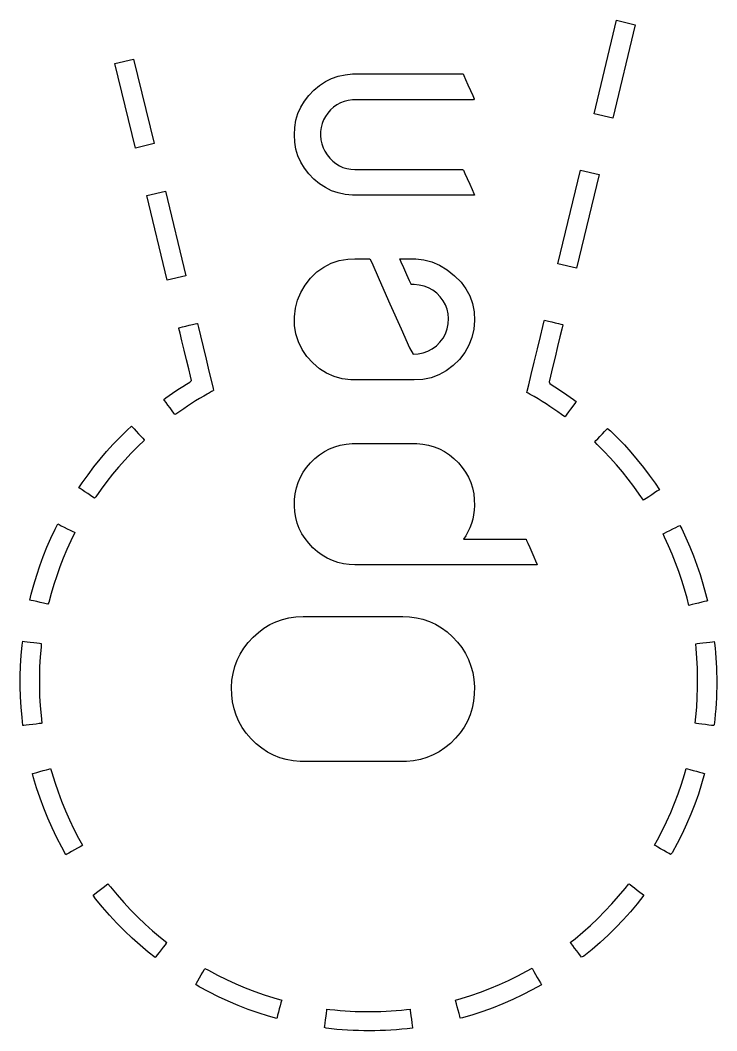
# Model space of a CAD drawing. Header units: metres. Extents: x 1626 to 2192, y 1756 to 2102.
# Drawn here: x 2127.02 to 2142.45, y 2022.25 to 2044.63 of the extents above; entities that cross this region are included whole.
import ezdxf

# ---------------------------------------------------------------- set-up
doc = ezdxf.new("R2010")
doc.units = ezdxf.units.M

msp = doc.modelspace()

# ---------------------------------------------------------------- linework, layer by layer
at = {"layer": 'COMPONENT2'}
for p, q in [((2139.733, 2042.561, 0), (2140.232, 2044.633, 0)), ((2140.232, 2044.633, 0), (2140.644, 2044.534, 0)), ((2140.644, 2044.534, 0), (2140.144, 2042.462, 0)), ((2129.123, 2043.675, 0), (2129.535, 2043.774, 0)), ((2129.535, 2043.774, 0), (2129.987, 2041.899, 0)), ((2129.575, 2041.8, 0), (2129.123, 2043.675, 0)), ((2140.144, 2042.462, 0), (2139.733, 2042.561, 0)), ((2129.987, 2041.899, 0), (2129.575, 2041.8, 0)), ((2138.932, 2039.239, 0), (2139.431, 2041.311, 0)), ((2139.431, 2041.311, 0), (2139.843, 2041.212, 0)), ((2139.843, 2041.212, 0), (2139.343, 2039.14, 0)), ((2129.829, 2040.748, 0), (2130.241, 2040.848, 0)), ((2130.241, 2040.848, 0), (2130.693, 2038.973, 0)), ((2130.281, 2038.873, 0), (2129.829, 2040.748, 0)), ((2139.343, 2039.14, 0), (2138.932, 2039.239, 0)), ((2130.693, 2038.973, 0), (2130.281, 2038.873, 0)), ((2130.837, 2037.894, 0), (2130.897, 2037.909, 0)), ((2130.897, 2037.909, 0), (2130.937, 2037.918, 0)), ((2130.937, 2037.918, 0), (2130.947, 2037.917, 0)), ((2130.947, 2037.917, 0), (2130.969, 2037.826, 0)), ((2138.596, 2037.846, 0), (2138.626, 2037.972, 0)), ((2138.626, 2037.972, 0), (2138.635, 2037.988, 0)), ((2138.635, 2037.988, 0), (2138.667, 2037.98, 0)), ((2138.667, 2037.98, 0), (2138.723, 2037.967, 0)), ((2138.723, 2037.967, 0), (2138.794, 2037.95, 0)), ((2138.794, 2037.95, 0), (2138.869, 2037.932, 0)), ((2138.869, 2037.932, 0), (2138.941, 2037.915, 0)), ((2138.941, 2037.915, 0), (2138.999, 2037.9, 0)), ((2138.999, 2037.9, 0), (2139.035, 2037.892, 0)), ((2130.537, 2037.822, 0), (2130.566, 2037.829, 0)), ((2130.54, 2037.802, 0), (2130.537, 2037.822, 0)), ((2130.565, 2037.699, 0), (2130.54, 2037.802, 0)), ((2130.605, 2037.531, 0), (2130.565, 2037.699, 0)), ((2130.566, 2037.829, 0), (2130.62, 2037.842, 0)), ((2130.62, 2037.842, 0), (2130.689, 2037.859, 0)), ((2130.689, 2037.859, 0), (2130.764, 2037.877, 0)), ((2130.764, 2037.877, 0), (2130.837, 2037.894, 0)), ((2130.969, 2037.826, 0), (2131.014, 2037.641, 0)), ((2138.543, 2037.628, 0), (2138.596, 2037.846, 0)), ((2139.018, 2037.791, 0), (2138.977, 2037.623, 0)), ((2139.04, 2037.882, 0), (2139.018, 2037.791, 0)), ((2139.035, 2037.892, 0), (2139.04, 2037.882, 0)), ((2130.655, 2037.326, 0), (2130.605, 2037.531, 0)), ((2131.014, 2037.641, 0), (2131.073, 2037.396, 0)), ((2138.477, 2037.354, 0), (2138.543, 2037.628, 0)), ((2138.977, 2037.623, 0), (2138.925, 2037.405, 0)), ((2130.707, 2037.109, 0), (2130.655, 2037.326, 0)), ((2131.073, 2037.396, 0), (2131.139, 2037.124, 0)), ((2138.406, 2037.06, 0), (2138.477, 2037.354, 0)), ((2138.925, 2037.405, 0), (2138.868, 2037.168, 0)), ((2130.756, 2036.907, 0), (2130.707, 2037.109, 0)), ((2131.139, 2037.124, 0), (2131.203, 2036.858, 0)), ((2138.339, 2036.782, 0), (2138.406, 2037.06, 0)), ((2138.868, 2037.168, 0), (2138.813, 2036.939, 0)), ((2130.794, 2036.746, 0), (2130.756, 2036.907, 0)), ((2131.203, 2036.858, 0), (2131.258, 2036.632, 0)), ((2138.284, 2036.555, 0), (2138.339, 2036.782, 0)), ((2138.813, 2036.939, 0), (2138.767, 2036.749, 0)), ((2130.626, 2036.521, 0), (2130.703, 2036.569, 0)), ((2130.703, 2036.569, 0), (2130.781, 2036.617, 0)), ((2130.781, 2036.617, 0), (2130.817, 2036.653, 0)), ((2130.817, 2036.653, 0), (2130.794, 2036.746, 0)), ((2131.258, 2036.632, 0), (2131.295, 2036.478, 0)), ((2138.251, 2036.415, 0), (2138.284, 2036.555, 0)), ((2138.767, 2036.749, 0), (2138.737, 2036.626, 0)), ((2138.737, 2036.626, 0), (2138.749, 2036.583, 0)), ((2138.749, 2036.583, 0), (2138.825, 2036.535, 0)), ((2130.323, 2036.319, 0), (2130.398, 2036.371, 0)), ((2130.398, 2036.371, 0), (2130.473, 2036.422, 0)), ((2130.473, 2036.422, 0), (2130.549, 2036.472, 0)), ((2130.549, 2036.472, 0), (2130.626, 2036.521, 0)), ((2131.167, 2036.351, 0), (2131.088, 2036.306, 0)), ((2131.174, 2036.356, 0), (2131.167, 2036.351, 0)), ((2131.191, 2036.365, 0), (2131.174, 2036.356, 0)), ((2131.213, 2036.377, 0), (2131.191, 2036.365, 0)), ((2131.238, 2036.392, 0), (2131.213, 2036.377, 0)), ((2131.263, 2036.406, 0), (2131.238, 2036.392, 0)), ((2131.285, 2036.418, 0), (2131.263, 2036.406, 0)), ((2131.3, 2036.427, 0), (2131.285, 2036.418, 0)), ((2131.295, 2036.478, 0), (2131.306, 2036.43, 0)), ((2131.306, 2036.43, 0), (2131.3, 2036.427, 0)), ((2138.245, 2036.388, 0), (2138.251, 2036.415, 0)), ((2138.255, 2036.382, 0), (2138.245, 2036.388, 0)), ((2138.272, 2036.372, 0), (2138.255, 2036.382, 0)), ((2138.295, 2036.359, 0), (2138.272, 2036.372, 0)), ((2138.32, 2036.344, 0), (2138.295, 2036.359, 0)), ((2138.344, 2036.33, 0), (2138.32, 2036.344, 0)), ((2138.364, 2036.319, 0), (2138.344, 2036.33, 0)), ((2138.825, 2036.535, 0), (2138.902, 2036.487, 0)), ((2138.902, 2036.487, 0), (2138.977, 2036.437, 0)), ((2138.977, 2036.437, 0), (2139.052, 2036.387, 0)), ((2139.052, 2036.387, 0), (2139.127, 2036.336, 0)), ((2139.127, 2036.336, 0), (2139.201, 2036.284, 0)), ((2130.205, 2036.231, 0), (2130.249, 2036.267, 0)), ((2130.222, 2036.207, 0), (2130.205, 2036.231, 0)), ((2130.254, 2036.163, 0), (2130.222, 2036.207, 0)), ((2130.249, 2036.267, 0), (2130.323, 2036.319, 0)), ((2130.296, 2036.105, 0), (2130.254, 2036.163, 0)), ((2130.342, 2036.043, 0), (2130.296, 2036.105, 0)), ((2130.82, 2036.143, 0), (2130.732, 2036.085, 0)), ((2130.909, 2036.198, 0), (2130.82, 2036.143, 0)), ((2130.998, 2036.253, 0), (2130.909, 2036.198, 0)), ((2131.088, 2036.306, 0), (2130.998, 2036.253, 0)), ((2138.377, 2036.311, 0), (2138.364, 2036.319, 0)), ((2138.403, 2036.296, 0), (2138.377, 2036.311, 0)), ((2138.492, 2036.243, 0), (2138.403, 2036.296, 0)), ((2138.581, 2036.189, 0), (2138.492, 2036.243, 0)), ((2138.668, 2036.133, 0), (2138.581, 2036.189, 0)), ((2138.755, 2036.076, 0), (2138.668, 2036.133, 0)), ((2139.201, 2036.284, 0), (2139.274, 2036.231, 0)), ((2139.299, 2036.133, 0), (2139.259, 2036.08, 0)), ((2139.274, 2036.231, 0), (2139.337, 2036.184, 0)), ((2139.327, 2036.17, 0), (2139.299, 2036.133, 0)), ((2139.337, 2036.184, 0), (2139.327, 2036.17, 0)), ((2130.386, 2035.982, 0), (2130.342, 2036.043, 0)), ((2130.423, 2035.932, 0), (2130.386, 2035.982, 0)), ((2130.446, 2035.9, 0), (2130.423, 2035.932, 0)), ((2130.474, 2035.907, 0), (2130.446, 2035.9, 0)), ((2130.559, 2035.968, 0), (2130.474, 2035.907, 0)), ((2130.645, 2036.027, 0), (2130.559, 2035.968, 0)), ((2130.732, 2036.085, 0), (2130.645, 2036.027, 0)), ((2138.841, 2036.018, 0), (2138.755, 2036.076, 0)), ((2138.927, 2035.959, 0), (2138.841, 2036.018, 0)), ((2139.011, 2035.899, 0), (2138.927, 2035.959, 0)), ((2139.084, 2035.845, 0), (2139.011, 2035.899, 0)), ((2139.127, 2035.903, 0), (2139.097, 2035.863, 0)), ((2139.168, 2035.957, 0), (2139.127, 2035.903, 0)), ((2139.213, 2036.019, 0), (2139.168, 2035.957, 0)), ((2139.259, 2036.08, 0), (2139.213, 2036.019, 0)), ((2139.097, 2035.863, 0), (2139.084, 2035.845, 0)), ((2129.236, 2035.398, 0), (2129.392, 2035.552, 0)), ((2129.392, 2035.552, 0), (2129.489, 2035.641, 0)), ((2129.489, 2035.641, 0), (2129.51, 2035.619, 0)), ((2129.51, 2035.619, 0), (2129.547, 2035.579, 0)), ((2129.547, 2035.579, 0), (2129.595, 2035.527, 0)), ((2129.595, 2035.527, 0), (2129.647, 2035.471, 0)), ((2129.647, 2035.471, 0), (2129.698, 2035.417, 0)), ((2139.863, 2035.415, 0), (2139.916, 2035.471, 0)), ((2139.916, 2035.471, 0), (2139.966, 2035.523, 0)), ((2139.966, 2035.523, 0), (2140.006, 2035.566, 0)), ((2140.006, 2035.566, 0), (2140.031, 2035.592, 0)), ((2140.031, 2035.592, 0), (2140.098, 2035.536, 0)), ((2140.098, 2035.536, 0), (2140.252, 2035.382, 0)), ((2128.938, 2035.076, 0), (2129.085, 2035.239, 0)), ((2129.085, 2035.239, 0), (2129.236, 2035.398, 0)), ((2129.776, 2035.333, 0), (2129.626, 2035.189, 0)), ((2129.698, 2035.417, 0), (2129.74, 2035.371, 0)), ((2129.74, 2035.371, 0), (2129.768, 2035.341, 0)), ((2129.768, 2035.341, 0), (2129.776, 2035.333, 0)), ((2139.748, 2035.294, 0), (2139.773, 2035.32, 0)), ((2139.803, 2035.232, 0), (2139.748, 2035.294, 0)), ((2139.773, 2035.32, 0), (2139.813, 2035.362, 0)), ((2139.949, 2035.087, 0), (2139.803, 2035.232, 0)), ((2139.813, 2035.362, 0), (2139.863, 2035.415, 0)), ((2140.252, 2035.382, 0), (2140.402, 2035.224, 0)), ((2140.402, 2035.224, 0), (2140.547, 2035.062, 0)), ((2128.795, 2034.909, 0), (2128.938, 2035.076, 0)), ((2129.48, 2035.042, 0), (2129.339, 2034.89, 0)), ((2129.626, 2035.189, 0), (2129.48, 2035.042, 0)), ((2140.091, 2034.938, 0), (2139.949, 2035.087, 0)), ((2140.547, 2035.062, 0), (2140.688, 2034.896, 0)), ((2128.658, 2034.738, 0), (2128.795, 2034.909, 0)), ((2129.339, 2034.89, 0), (2129.202, 2034.734, 0)), ((2140.228, 2034.784, 0), (2140.091, 2034.938, 0)), ((2140.361, 2034.627, 0), (2140.228, 2034.784, 0)), ((2140.688, 2034.896, 0), (2140.824, 2034.727, 0)), ((2128.398, 2034.385, 0), (2128.526, 2034.563, 0)), ((2128.526, 2034.563, 0), (2128.658, 2034.738, 0)), ((2129.069, 2034.575, 0), (2128.941, 2034.412, 0)), ((2129.202, 2034.734, 0), (2129.069, 2034.575, 0)), ((2140.489, 2034.467, 0), (2140.361, 2034.627, 0)), ((2140.824, 2034.727, 0), (2140.955, 2034.553, 0)), ((2140.955, 2034.553, 0), (2141.081, 2034.376, 0)), ((2128.326, 2034.274, 0), (2128.398, 2034.385, 0)), ((2128.941, 2034.412, 0), (2128.818, 2034.245, 0)), ((2140.613, 2034.303, 0), (2140.489, 2034.467, 0)), ((2141.081, 2034.376, 0), (2141.178, 2034.232, 0)), ((2128.351, 2034.258, 0), (2128.326, 2034.274, 0)), ((2128.397, 2034.227, 0), (2128.351, 2034.258, 0)), ((2128.455, 2034.188, 0), (2128.397, 2034.227, 0)), ((2128.519, 2034.146, 0), (2128.455, 2034.188, 0)), ((2128.581, 2034.104, 0), (2128.519, 2034.146, 0)), ((2128.633, 2034.07, 0), (2128.581, 2034.104, 0)), ((2128.818, 2034.245, 0), (2128.699, 2034.075, 0)), ((2140.732, 2034.135, 0), (2140.613, 2034.303, 0)), ((2140.825, 2034, 0), (2140.732, 2034.135, 0)), ((2141.008, 2034.12, 0), (2140.944, 2034.078, 0)), ((2141.071, 2034.161, 0), (2141.008, 2034.12, 0)), ((2141.125, 2034.197, 0), (2141.071, 2034.161, 0)), ((2141.163, 2034.222, 0), (2141.125, 2034.197, 0)), ((2141.178, 2034.232, 0), (2141.163, 2034.222, 0)), ((2128.667, 2034.047, 0), (2128.633, 2034.07, 0)), ((2128.699, 2034.075, 0), (2128.667, 2034.047, 0)), ((2140.845, 2034.013, 0), (2140.825, 2034, 0)), ((2140.887, 2034.04, 0), (2140.845, 2034.013, 0)), ((2140.944, 2034.078, 0), (2140.887, 2034.04, 0)), ((2127.797, 2033.357, 0), (2127.858, 2033.474, 0)), ((2127.858, 2033.474, 0), (2127.885, 2033.46, 0)), ((2127.885, 2033.46, 0), (2127.934, 2033.435, 0)), ((2127.934, 2033.435, 0), (2127.996, 2033.404, 0)), ((2141.544, 2033.396, 0), (2141.597, 2033.422, 0)), ((2141.597, 2033.422, 0), (2141.628, 2033.438, 0)), ((2141.628, 2033.438, 0), (2141.673, 2033.363, 0)), ((2127.704, 2033.158, 0), (2127.797, 2033.357, 0)), ((2127.996, 2033.404, 0), (2128.065, 2033.369, 0)), ((2128.065, 2033.369, 0), (2128.131, 2033.335, 0)), ((2128.131, 2033.335, 0), (2128.187, 2033.307, 0)), ((2128.233, 2033.284, 0), (2128.142, 2033.097, 0)), ((2128.187, 2033.307, 0), (2128.223, 2033.289, 0)), ((2128.223, 2033.289, 0), (2128.233, 2033.284, 0)), ((2141.261, 2033.255, 0), (2141.293, 2033.271, 0)), ((2141.292, 2033.178, 0), (2141.261, 2033.255, 0)), ((2141.293, 2033.271, 0), (2141.346, 2033.297, 0)), ((2141.346, 2033.297, 0), (2141.41, 2033.329, 0)), ((2141.41, 2033.329, 0), (2141.479, 2033.364, 0)), ((2141.479, 2033.364, 0), (2141.544, 2033.396, 0)), ((2141.673, 2033.363, 0), (2141.765, 2033.166, 0)), ((2127.617, 2032.957, 0), (2127.704, 2033.158, 0)), ((2128.142, 2033.097, 0), (2128.056, 2032.908, 0)), ((2141.379, 2032.992, 0), (2141.292, 2033.178, 0)), ((2141.461, 2032.803, 0), (2141.379, 2032.992, 0)), ((2141.765, 2033.166, 0), (2141.852, 2032.967, 0)), ((2127.459, 2032.547, 0), (2127.535, 2032.753, 0)), ((2127.535, 2032.753, 0), (2127.617, 2032.957, 0)), ((2128.056, 2032.908, 0), (2127.976, 2032.717, 0)), ((2141.538, 2032.612, 0), (2141.461, 2032.803, 0)), ((2141.852, 2032.967, 0), (2141.933, 2032.765, 0)), ((2141.933, 2032.765, 0), (2142.008, 2032.561, 0)), ((2127.39, 2032.339, 0), (2127.459, 2032.547, 0)), ((2127.901, 2032.524, 0), (2127.832, 2032.328, 0)), ((2127.976, 2032.717, 0), (2127.901, 2032.524, 0)), ((2141.609, 2032.42, 0), (2141.538, 2032.612, 0)), ((2142.008, 2032.561, 0), (2142.078, 2032.355, 0)), ((2127.326, 2032.129, 0), (2127.39, 2032.339, 0)), ((2127.832, 2032.328, 0), (2127.768, 2032.131, 0)), ((2141.675, 2032.225, 0), (2141.609, 2032.42, 0)), ((2142.078, 2032.355, 0), (2142.142, 2032.147, 0)), ((2127.268, 2031.918, 0), (2127.326, 2032.129, 0)), ((2127.768, 2032.131, 0), (2127.71, 2031.932, 0)), ((2141.735, 2032.028, 0), (2141.675, 2032.225, 0)), ((2142.142, 2032.147, 0), (2142.199, 2031.937, 0)), ((2127.239, 2031.789, 0), (2127.268, 2031.918, 0)), ((2127.71, 2031.932, 0), (2127.658, 2031.732, 0)), ((2141.79, 2031.83, 0), (2141.735, 2032.028, 0)), ((2142.199, 2031.937, 0), (2142.241, 2031.768, 0)), ((2127.268, 2031.782, 0), (2127.239, 2031.789, 0)), ((2127.322, 2031.77, 0), (2127.268, 2031.782, 0)), ((2127.39, 2031.753, 0), (2127.322, 2031.77, 0)), ((2127.465, 2031.735, 0), (2127.39, 2031.753, 0)), ((2127.537, 2031.718, 0), (2127.465, 2031.735, 0)), ((2127.597, 2031.703, 0), (2127.537, 2031.718, 0)), ((2127.637, 2031.694, 0), (2127.597, 2031.703, 0)), ((2127.658, 2031.732, 0), (2127.637, 2031.694, 0)), ((2141.83, 2031.671, 0), (2141.79, 2031.83, 0)), ((2141.853, 2031.676, 0), (2141.83, 2031.671, 0)), ((2141.902, 2031.688, 0), (2141.853, 2031.676, 0)), ((2141.969, 2031.704, 0), (2141.902, 2031.688, 0)), ((2142.043, 2031.721, 0), (2141.969, 2031.704, 0)), ((2142.116, 2031.739, 0), (2142.043, 2031.721, 0)), ((2142.18, 2031.754, 0), (2142.116, 2031.739, 0)), ((2142.224, 2031.764, 0), (2142.18, 2031.754, 0)), ((2142.241, 2031.768, 0), (2142.224, 2031.764, 0)), ((2127.045, 2030.559, 0), (2127.065, 2030.786, 0)), ((2127.065, 2030.786, 0), (2127.081, 2030.875, 0)), ((2127.081, 2030.875, 0), (2127.117, 2030.871, 0)), ((2127.117, 2030.871, 0), (2127.175, 2030.865, 0)), ((2127.175, 2030.865, 0), (2127.247, 2030.856, 0)), ((2127.247, 2030.856, 0), (2127.323, 2030.847, 0)), ((2127.323, 2030.847, 0), (2127.395, 2030.839, 0)), ((2127.395, 2030.839, 0), (2127.454, 2030.832, 0)), ((2127.454, 2030.832, 0), (2127.489, 2030.828, 0)), ((2127.486, 2030.742, 0), (2127.467, 2030.527, 0)), ((2127.489, 2030.828, 0), (2127.486, 2030.742, 0)), ((2141.982, 2030.821, 0), (2142.015, 2030.825, 0)), ((2141.989, 2030.714, 0), (2141.982, 2030.821, 0)), ((2142.015, 2030.825, 0), (2142.072, 2030.831, 0)), ((2142.072, 2030.831, 0), (2142.143, 2030.839, 0)), ((2142.143, 2030.839, 0), (2142.22, 2030.848, 0)), ((2142.22, 2030.848, 0), (2142.293, 2030.857, 0)), ((2142.293, 2030.857, 0), (2142.353, 2030.863, 0)), ((2142.353, 2030.863, 0), (2142.39, 2030.868, 0)), ((2142.39, 2030.868, 0), (2142.402, 2030.833, 0)), ((2142.402, 2030.833, 0), (2142.414, 2030.724, 0)), ((2127.032, 2030.33, 0), (2127.045, 2030.559, 0)), ((2127.467, 2030.527, 0), (2127.454, 2030.311, 0)), ((2142.007, 2030.499, 0), (2141.989, 2030.714, 0)), ((2142.414, 2030.724, 0), (2142.423, 2030.616, 0)), ((2142.423, 2030.616, 0), (2142.431, 2030.507, 0)), ((2127.025, 2030.101, 0), (2127.032, 2030.33, 0)), ((2127.454, 2030.311, 0), (2127.448, 2030.095, 0)), ((2142.019, 2030.282, 0), (2142.007, 2030.499, 0)), ((2142.431, 2030.507, 0), (2142.438, 2030.398, 0)), ((2142.438, 2030.398, 0), (2142.443, 2030.288, 0)), ((2142.443, 2030.288, 0), (2142.446, 2030.179, 0)), ((2127.025, 2029.872, 0), (2127.025, 2030.101, 0)), ((2127.448, 2030.095, 0), (2127.448, 2029.878, 0)), ((2142.025, 2030.066, 0), (2142.019, 2030.282, 0)), ((2142.024, 2029.849, 0), (2142.025, 2030.066, 0)), ((2142.446, 2030.179, 0), (2142.448, 2030.07, 0)), ((2142.448, 2030.07, 0), (2142.449, 2029.979, 0)), ((2127.031, 2029.643, 0), (2127.025, 2029.872, 0)), ((2127.448, 2029.878, 0), (2127.454, 2029.661, 0)), ((2142.017, 2029.632, 0), (2142.024, 2029.849, 0)), ((2142.448, 2029.859, 0), (2142.445, 2029.74, 0)), ((2142.449, 2029.979, 0), (2142.448, 2029.859, 0)), ((2127.044, 2029.414, 0), (2127.031, 2029.643, 0)), ((2127.454, 2029.661, 0), (2127.466, 2029.445, 0)), ((2142.004, 2029.416, 0), (2142.017, 2029.632, 0)), ((2142.441, 2029.62, 0), (2142.434, 2029.501, 0)), ((2142.445, 2029.74, 0), (2142.441, 2029.62, 0)), ((2127.064, 2029.187, 0), (2127.044, 2029.414, 0)), ((2127.466, 2029.445, 0), (2127.485, 2029.23, 0)), ((2141.985, 2029.201, 0), (2142.004, 2029.416, 0)), ((2142.434, 2029.501, 0), (2142.426, 2029.381, 0)), ((2127.085, 2029.006, 0), (2127.064, 2029.187, 0)), ((2127.485, 2029.23, 0), (2127.504, 2029.058, 0)), ((2141.97, 2029.058, 0), (2141.985, 2029.201, 0)), ((2142.416, 2029.262, 0), (2142.404, 2029.144, 0)), ((2142.426, 2029.381, 0), (2142.416, 2029.262, 0)), ((2127.108, 2029.009, 0), (2127.085, 2029.006, 0)), ((2127.159, 2029.015, 0), (2127.108, 2029.009, 0)), ((2127.226, 2029.024, 0), (2127.159, 2029.015, 0)), ((2127.302, 2029.033, 0), (2127.226, 2029.024, 0)), ((2127.377, 2029.042, 0), (2127.302, 2029.033, 0)), ((2127.441, 2029.051, 0), (2127.377, 2029.042, 0)), ((2127.487, 2029.056, 0), (2127.441, 2029.051, 0)), ((2127.504, 2029.058, 0), (2127.487, 2029.056, 0)), ((2141.998, 2029.055, 0), (2141.97, 2029.058, 0)), ((2142.052, 2029.048, 0), (2141.998, 2029.055, 0)), ((2142.121, 2029.039, 0), (2142.052, 2029.048, 0)), ((2142.198, 2029.03, 0), (2142.121, 2029.039, 0)), ((2142.272, 2029.02, 0), (2142.198, 2029.03, 0)), ((2142.334, 2029.013, 0), (2142.272, 2029.02, 0)), ((2142.376, 2029.007, 0), (2142.334, 2029.013, 0)), ((2142.391, 2029.025, 0), (2142.376, 2029.007, 0)), ((2142.404, 2029.144, 0), (2142.391, 2029.025, 0)), ((2127.661, 2028.044, 0), (2127.696, 2028.054, 0)), ((2127.696, 2028.054, 0), (2127.726, 2027.969, 0)), ((2141.734, 2027.927, 0), (2141.774, 2028.056, 0)), ((2141.774, 2028.056, 0), (2141.803, 2028.048, 0)), ((2141.803, 2028.048, 0), (2141.855, 2028.034, 0)), ((2127.3, 2027.946, 0), (2127.334, 2027.955, 0)), ((2127.319, 2027.853, 0), (2127.3, 2027.946, 0)), ((2127.388, 2027.625, 0), (2127.319, 2027.853, 0)), ((2127.334, 2027.955, 0), (2127.391, 2027.971, 0)), ((2127.391, 2027.971, 0), (2127.461, 2027.99, 0)), ((2127.461, 2027.99, 0), (2127.535, 2028.01, 0)), ((2127.535, 2028.01, 0), (2127.605, 2028.029, 0)), ((2127.605, 2028.029, 0), (2127.661, 2028.044, 0)), ((2127.726, 2027.969, 0), (2127.791, 2027.753, 0)), ((2141.668, 2027.712, 0), (2141.734, 2027.927, 0)), ((2141.855, 2028.034, 0), (2141.923, 2028.015, 0)), ((2141.923, 2028.015, 0), (2141.998, 2027.995, 0)), ((2141.998, 2027.995, 0), (2142.069, 2027.976, 0)), ((2142.069, 2027.976, 0), (2142.129, 2027.96, 0)), ((2142.18, 2027.946, 0), (2142.114, 2027.717, 0)), ((2142.129, 2027.96, 0), (2142.169, 2027.949, 0)), ((2142.169, 2027.949, 0), (2142.18, 2027.946, 0)), ((2127.463, 2027.4, 0), (2127.388, 2027.625, 0)), ((2127.791, 2027.753, 0), (2127.862, 2027.54, 0)), ((2141.595, 2027.499, 0), (2141.668, 2027.712, 0)), ((2142.114, 2027.717, 0), (2142.041, 2027.491, 0)), ((2127.546, 2027.177, 0), (2127.463, 2027.4, 0)), ((2127.862, 2027.54, 0), (2127.941, 2027.33, 0)), ((2141.516, 2027.289, 0), (2141.595, 2027.499, 0)), ((2142.041, 2027.491, 0), (2141.961, 2027.267, 0)), ((2127.635, 2026.956, 0), (2127.546, 2027.177, 0)), ((2127.941, 2027.33, 0), (2128.025, 2027.121, 0)), ((2141.43, 2027.081, 0), (2141.516, 2027.289, 0)), ((2141.961, 2027.267, 0), (2141.874, 2027.045, 0)), ((2127.732, 2026.739, 0), (2127.635, 2026.956, 0)), ((2128.025, 2027.121, 0), (2128.116, 2026.916, 0)), ((2141.338, 2026.876, 0), (2141.43, 2027.081, 0)), ((2141.874, 2027.045, 0), (2141.781, 2026.826, 0)), ((2127.835, 2026.524, 0), (2127.732, 2026.739, 0)), ((2128.116, 2026.916, 0), (2128.213, 2026.713, 0)), ((2128.213, 2026.713, 0), (2128.317, 2026.513, 0)), ((2141.24, 2026.674, 0), (2141.338, 2026.876, 0)), ((2141.781, 2026.826, 0), (2141.681, 2026.611, 0)), ((2127.944, 2026.313, 0), (2127.835, 2026.524, 0)), ((2128.317, 2026.513, 0), (2128.404, 2026.356, 0)), ((2141.135, 2026.474, 0), (2141.24, 2026.674, 0)), ((2141.681, 2026.611, 0), (2141.574, 2026.398, 0)), ((2128.037, 2026.146, 0), (2127.944, 2026.313, 0)), ((2128.227, 2026.255, 0), (2128.161, 2026.217, 0)), ((2128.293, 2026.292, 0), (2128.227, 2026.255, 0)), ((2128.349, 2026.324, 0), (2128.293, 2026.292, 0)), ((2128.389, 2026.347, 0), (2128.349, 2026.324, 0)), ((2128.404, 2026.356, 0), (2128.389, 2026.347, 0)), ((2141.071, 2026.355, 0), (2141.135, 2026.474, 0)), ((2141.097, 2026.34, 0), (2141.071, 2026.355, 0)), ((2141.145, 2026.313, 0), (2141.097, 2026.34, 0)), ((2141.206, 2026.278, 0), (2141.145, 2026.313, 0)), ((2141.273, 2026.24, 0), (2141.206, 2026.278, 0)), ((2141.574, 2026.398, 0), (2141.46, 2026.188, 0)), ((2128.058, 2026.158, 0), (2128.037, 2026.146, 0)), ((2128.102, 2026.183, 0), (2128.058, 2026.158, 0)), ((2128.161, 2026.217, 0), (2128.102, 2026.183, 0)), ((2141.337, 2026.203, 0), (2141.273, 2026.24, 0)), ((2141.391, 2026.173, 0), (2141.337, 2026.203, 0)), ((2141.427, 2026.152, 0), (2141.391, 2026.173, 0)), ((2141.46, 2026.188, 0), (2141.427, 2026.152, 0)), ((2128.773, 2025.353, 0), (2128.834, 2025.4, 0)), ((2128.834, 2025.4, 0), (2128.891, 2025.444, 0)), ((2128.891, 2025.444, 0), (2128.938, 2025.48, 0)), ((2128.938, 2025.48, 0), (2128.966, 2025.502, 0)), ((2128.966, 2025.502, 0), (2129.026, 2025.435, 0)), ((2129.026, 2025.435, 0), (2129.169, 2025.261, 0)), ((2140.275, 2025.227, 0), (2140.419, 2025.401, 0)), ((2140.419, 2025.401, 0), (2140.505, 2025.505, 0)), ((2140.505, 2025.505, 0), (2140.528, 2025.487, 0)), ((2140.528, 2025.487, 0), (2140.572, 2025.453, 0)), ((2140.572, 2025.453, 0), (2140.627, 2025.41, 0)), ((2140.627, 2025.41, 0), (2140.688, 2025.363, 0)), ((2140.688, 2025.363, 0), (2140.747, 2025.318, 0)), ((2128.641, 2025.251, 0), (2128.669, 2025.273, 0)), ((2128.695, 2025.172, 0), (2128.641, 2025.251, 0)), ((2128.669, 2025.273, 0), (2128.716, 2025.309, 0)), ((2128.845, 2024.988, 0), (2128.695, 2025.172, 0)), ((2128.716, 2025.309, 0), (2128.773, 2025.353, 0)), ((2129.169, 2025.261, 0), (2129.317, 2025.091, 0)), ((2140.127, 2025.059, 0), (2140.275, 2025.227, 0)), ((2140.837, 2025.248, 0), (2140.689, 2025.062, 0)), ((2140.747, 2025.318, 0), (2140.796, 2025.28, 0)), ((2140.796, 2025.28, 0), (2140.829, 2025.255, 0)), ((2140.829, 2025.255, 0), (2140.837, 2025.248, 0)), ((2129.002, 2024.808, 0), (2128.845, 2024.988, 0)), ((2129.317, 2025.091, 0), (2129.47, 2024.926, 0)), ((2129.47, 2024.926, 0), (2129.627, 2024.766, 0)), ((2139.973, 2024.894, 0), (2140.127, 2025.059, 0)), ((2140.689, 2025.062, 0), (2140.535, 2024.88, 0)), ((2129.163, 2024.634, 0), (2129.002, 2024.808, 0)), ((2129.627, 2024.766, 0), (2129.79, 2024.61, 0)), ((2139.651, 2024.581, 0), (2139.814, 2024.735, 0)), ((2139.814, 2024.735, 0), (2139.973, 2024.894, 0)), ((2140.376, 2024.704, 0), (2140.211, 2024.532, 0)), ((2140.535, 2024.88, 0), (2140.376, 2024.704, 0)), ((2129.33, 2024.464, 0), (2129.163, 2024.634, 0)), ((2129.502, 2024.3, 0), (2129.33, 2024.464, 0)), ((2129.79, 2024.61, 0), (2129.957, 2024.46, 0)), ((2139.483, 2024.431, 0), (2139.651, 2024.581, 0)), ((2140.211, 2024.532, 0), (2140.041, 2024.366, 0)), ((2129.679, 2024.141, 0), (2129.502, 2024.3, 0)), ((2129.957, 2024.46, 0), (2130.129, 2024.315, 0)), ((2130.129, 2024.315, 0), (2130.27, 2024.203, 0)), ((2139.206, 2024.201, 0), (2139.31, 2024.287, 0)), ((2139.31, 2024.287, 0), (2139.483, 2024.431, 0)), ((2140.041, 2024.366, 0), (2139.866, 2024.205, 0)), ((2129.861, 2023.987, 0), (2129.679, 2024.141, 0)), ((2130.144, 2024.042, 0), (2130.098, 2023.981, 0)), ((2130.191, 2024.101, 0), (2130.144, 2024.042, 0)), ((2130.231, 2024.153, 0), (2130.191, 2024.101, 0)), ((2130.259, 2024.189, 0), (2130.231, 2024.153, 0)), ((2130.27, 2024.203, 0), (2130.259, 2024.189, 0)), ((2139.224, 2024.177, 0), (2139.206, 2024.201, 0)), ((2139.258, 2024.134, 0), (2139.224, 2024.177, 0)), ((2139.301, 2024.078, 0), (2139.258, 2024.134, 0)), ((2139.348, 2024.018, 0), (2139.301, 2024.078, 0)), ((2139.394, 2023.959, 0), (2139.348, 2024.018, 0)), ((2139.686, 2024.049, 0), (2139.502, 2023.898, 0)), ((2139.866, 2024.205, 0), (2139.686, 2024.049, 0)), ((2130.01, 2023.869, 0), (2129.861, 2023.987, 0)), ((2130.025, 2023.888, 0), (2130.01, 2023.869, 0)), ((2130.056, 2023.928, 0), (2130.025, 2023.888, 0)), ((2130.098, 2023.981, 0), (2130.056, 2023.928, 0)), ((2139.432, 2023.91, 0), (2139.394, 2023.959, 0)), ((2139.457, 2023.878, 0), (2139.432, 2023.91, 0)), ((2139.502, 2023.898, 0), (2139.457, 2023.878, 0)), ((2131.067, 2023.546, 0), (2131.096, 2023.596, 0)), ((2131.096, 2023.596, 0), (2131.114, 2023.627, 0)), ((2131.114, 2023.627, 0), (2131.196, 2023.589, 0)), ((2131.196, 2023.589, 0), (2131.394, 2023.482, 0)), ((2138.239, 2023.567, 0), (2138.358, 2023.631, 0)), ((2138.358, 2023.631, 0), (2138.373, 2023.605, 0)), ((2138.373, 2023.605, 0), (2138.401, 2023.558, 0)), ((2130.927, 2023.302, 0), (2130.957, 2023.353, 0)), ((2130.957, 2023.353, 0), (2130.993, 2023.416, 0)), ((2130.993, 2023.416, 0), (2131.031, 2023.483, 0)), ((2131.031, 2023.483, 0), (2131.067, 2023.546, 0)), ((2131.394, 2023.482, 0), (2131.596, 2023.381, 0)), ((2131.596, 2023.381, 0), (2131.8, 2023.287, 0)), ((2137.634, 2023.27, 0), (2137.838, 2023.362, 0)), ((2137.838, 2023.362, 0), (2138.04, 2023.462, 0)), ((2138.04, 2023.462, 0), (2138.239, 2023.567, 0)), ((2138.401, 2023.558, 0), (2138.436, 2023.496, 0)), ((2138.436, 2023.496, 0), (2138.474, 2023.43, 0)), ((2138.474, 2023.43, 0), (2138.511, 2023.366, 0)), ((2138.511, 2023.366, 0), (2138.542, 2023.312, 0)), ((2130.91, 2023.272, 0), (2130.927, 2023.302, 0)), ((2130.989, 2023.219, 0), (2130.91, 2023.272, 0)), ((2131.199, 2023.106, 0), (2130.989, 2023.219, 0)), ((2131.8, 2023.287, 0), (2132.007, 2023.2, 0)), ((2132.007, 2023.2, 0), (2132.217, 2023.118, 0)), ((2137.216, 2023.103, 0), (2137.426, 2023.183, 0)), ((2137.426, 2023.183, 0), (2137.634, 2023.27, 0)), ((2138.359, 2023.151, 0), (2138.148, 2023.042, 0)), ((2138.568, 2023.266, 0), (2138.359, 2023.151, 0)), ((2138.542, 2023.312, 0), (2138.562, 2023.276, 0)), ((2138.562, 2023.276, 0), (2138.568, 2023.266, 0)), ((2131.413, 2023, 0), (2131.199, 2023.106, 0)), ((2131.629, 2022.9, 0), (2131.413, 2023, 0)), ((2131.848, 2022.807, 0), (2131.629, 2022.9, 0)), ((2132.217, 2023.118, 0), (2132.429, 2023.044, 0)), ((2132.429, 2023.044, 0), (2132.643, 2022.976, 0)), ((2132.643, 2022.976, 0), (2132.816, 2022.926, 0)), ((2132.811, 2022.909, 0), (2132.799, 2022.865, 0)), ((2132.816, 2022.926, 0), (2132.811, 2022.909, 0)), ((2136.66, 2022.924, 0), (2136.789, 2022.963, 0)), ((2136.668, 2022.895, 0), (2136.66, 2022.924, 0)), ((2136.789, 2022.963, 0), (2137.004, 2023.03, 0)), ((2137.004, 2023.03, 0), (2137.216, 2023.103, 0)), ((2137.933, 2022.94, 0), (2137.715, 2022.844, 0)), ((2138.148, 2023.042, 0), (2137.933, 2022.94, 0)), ((2132.07, 2022.721, 0), (2131.848, 2022.807, 0)), ((2132.294, 2022.642, 0), (2132.07, 2022.721, 0)), ((2132.762, 2022.73, 0), (2132.742, 2022.656, 0)), ((2132.782, 2022.802, 0), (2132.762, 2022.73, 0)), ((2132.799, 2022.865, 0), (2132.782, 2022.802, 0)), ((2133.806, 2022.638, 0), (2133.813, 2022.693, 0)), ((2133.813, 2022.693, 0), (2133.817, 2022.724, 0)), ((2133.817, 2022.724, 0), (2133.881, 2022.72, 0)), ((2133.881, 2022.72, 0), (2133.993, 2022.707, 0)), ((2133.993, 2022.707, 0), (2134.106, 2022.697, 0)), ((2134.106, 2022.697, 0), (2134.219, 2022.688, 0)), ((2134.219, 2022.688, 0), (2134.332, 2022.681, 0)), ((2134.332, 2022.681, 0), (2134.445, 2022.675, 0)), ((2134.445, 2022.675, 0), (2134.559, 2022.672, 0)), ((2134.899, 2022.671, 0), (2135.013, 2022.675, 0)), ((2135.013, 2022.675, 0), (2135.126, 2022.68, 0)), ((2135.126, 2022.68, 0), (2135.24, 2022.687, 0)), ((2135.24, 2022.687, 0), (2135.353, 2022.695, 0)), ((2135.353, 2022.695, 0), (2135.465, 2022.706, 0)), ((2135.465, 2022.706, 0), (2135.578, 2022.718, 0)), ((2135.578, 2022.718, 0), (2135.658, 2022.726, 0)), ((2135.658, 2022.726, 0), (2135.661, 2022.699, 0)), ((2135.661, 2022.699, 0), (2135.668, 2022.647, 0)), ((2136.683, 2022.842, 0), (2136.668, 2022.895, 0)), ((2136.701, 2022.774, 0), (2136.683, 2022.842, 0)), ((2136.722, 2022.7, 0), (2136.701, 2022.774, 0)), ((2136.741, 2022.629, 0), (2136.722, 2022.7, 0)), ((2137.271, 2022.674, 0), (2137.045, 2022.599, 0)), ((2137.494, 2022.755, 0), (2137.271, 2022.674, 0)), ((2137.715, 2022.844, 0), (2137.494, 2022.755, 0)), ((2132.521, 2022.57, 0), (2132.294, 2022.642, 0)), ((2132.704, 2022.519, 0), (2132.521, 2022.57, 0)), ((2132.711, 2022.542, 0), (2132.704, 2022.519, 0)), ((2132.724, 2022.59, 0), (2132.711, 2022.542, 0)), ((2132.742, 2022.656, 0), (2132.724, 2022.59, 0)), ((2133.778, 2022.416, 0), (2133.787, 2022.49, 0)), ((2133.787, 2022.49, 0), (2133.797, 2022.567, 0)), ((2133.797, 2022.567, 0), (2133.806, 2022.638, 0)), ((2134.559, 2022.672, 0), (2134.672, 2022.67, 0)), ((2134.672, 2022.67, 0), (2134.786, 2022.67, 0)), ((2134.786, 2022.67, 0), (2134.899, 2022.671, 0)), ((2135.668, 2022.647, 0), (2135.676, 2022.577, 0)), ((2135.676, 2022.577, 0), (2135.686, 2022.501, 0)), ((2135.686, 2022.501, 0), (2135.695, 2022.426, 0)), ((2136.758, 2022.569, 0), (2136.741, 2022.629, 0)), ((2136.768, 2022.529, 0), (2136.758, 2022.569, 0)), ((2136.817, 2022.531, 0), (2136.768, 2022.529, 0)), ((2137.045, 2022.599, 0), (2136.817, 2022.531, 0)), ((2133.765, 2022.316, 0), (2133.77, 2022.355, 0)), ((2133.798, 2022.303, 0), (2133.765, 2022.316, 0)), ((2133.77, 2022.355, 0), (2133.778, 2022.416, 0)), ((2133.916, 2022.29, 0), (2133.798, 2022.303, 0)), ((2134.035, 2022.278, 0), (2133.916, 2022.29, 0)), ((2134.155, 2022.268, 0), (2134.035, 2022.278, 0)), ((2134.274, 2022.26, 0), (2134.155, 2022.268, 0)), ((2134.394, 2022.254, 0), (2134.274, 2022.26, 0)), ((2134.514, 2022.25, 0), (2134.394, 2022.254, 0)), ((2134.634, 2022.247, 0), (2134.514, 2022.25, 0)), ((2134.754, 2022.246, 0), (2134.634, 2022.247, 0)), ((2134.874, 2022.248, 0), (2134.754, 2022.246, 0)), ((2134.995, 2022.251, 0), (2134.874, 2022.248, 0)), ((2135.115, 2022.256, 0), (2134.995, 2022.251, 0)), ((2135.234, 2022.262, 0), (2135.115, 2022.256, 0)), ((2135.354, 2022.271, 0), (2135.234, 2022.262, 0)), ((2135.473, 2022.281, 0), (2135.354, 2022.271, 0)), ((2135.592, 2022.293, 0), (2135.473, 2022.281, 0)), ((2135.71, 2022.307, 0), (2135.592, 2022.293, 0)), ((2135.695, 2022.426, 0), (2135.703, 2022.363, 0)), ((2135.703, 2022.363, 0), (2135.709, 2022.32, 0)), ((2135.709, 2022.32, 0), (2135.71, 2022.307, 0))]:
    msp.add_line(p, q, dxfattribs=at)
at = {"layer": 'COMPONENT3'}
for p, q in [((2133.651, 2043.19, 0), (2133.782, 2043.276, 0)), ((2133.782, 2043.276, 0), (2133.92, 2043.344, 0)), ((2133.92, 2043.344, 0), (2134.066, 2043.394, 0)), ((2134.066, 2043.394, 0), (2134.219, 2043.427, 0)), ((2134.219, 2043.427, 0), (2134.379, 2043.442, 0)), ((2134.379, 2043.442, 0), (2134.501, 2043.443, 0)), ((2134.501, 2043.443, 0), (2134.809, 2043.443, 0)), ((2134.809, 2043.443, 0), (2135.279, 2043.443, 0)), ((2135.279, 2043.443, 0), (2135.813, 2043.443, 0)), ((2135.813, 2043.443, 0), (2136.316, 2043.443, 0)), ((2136.316, 2043.443, 0), (2136.688, 2043.443, 0)), ((2136.688, 2043.443, 0), (2136.834, 2043.443, 0)), ((2136.834, 2043.443, 0), (2136.849, 2043.408, 0)), ((2136.849, 2043.408, 0), (2136.888, 2043.32, 0)), ((2136.888, 2043.32, 0), (2136.94, 2043.2, 0)), ((2133.413, 2042.967, 0), (2133.527, 2043.086, 0)), ((2133.527, 2043.086, 0), (2133.651, 2043.19, 0)), ((2136.94, 2043.2, 0), (2136.996, 2043.074, 0)), ((2136.996, 2043.074, 0), (2137.044, 2042.962, 0)), ((2133.237, 2042.706, 0), (2133.316, 2042.84, 0)), ((2133.316, 2042.84, 0), (2133.413, 2042.967, 0)), ((2134.199, 2042.833, 0), (2134.116, 2042.801, 0)), ((2134.287, 2042.856, 0), (2134.199, 2042.833, 0)), ((2134.38, 2042.869, 0), (2134.287, 2042.856, 0)), ((2134.464, 2042.873, 0), (2134.38, 2042.869, 0)), ((2134.719, 2042.873, 0), (2134.464, 2042.873, 0)), ((2135.188, 2042.873, 0), (2134.719, 2042.873, 0)), ((2135.764, 2042.873, 0), (2135.188, 2042.873, 0)), ((2136.34, 2042.873, 0), (2135.764, 2042.873, 0)), ((2136.809, 2042.873, 0), (2136.34, 2042.873, 0)), ((2137.064, 2042.873, 0), (2136.809, 2042.873, 0)), ((2137.044, 2042.962, 0), (2137.076, 2042.889, 0)), ((2137.076, 2042.889, 0), (2137.064, 2042.873, 0)), ((2133.175, 2042.564, 0), (2133.237, 2042.706, 0)), ((2133.897, 2042.645, 0), (2133.835, 2042.575, 0)), ((2133.965, 2042.707, 0), (2133.897, 2042.645, 0)), ((2134.038, 2042.758, 0), (2133.965, 2042.707, 0)), ((2134.116, 2042.801, 0), (2134.038, 2042.758, 0)), ((2133.104, 2042.26, 0), (2133.131, 2042.416, 0)), ((2133.131, 2042.416, 0), (2133.175, 2042.564, 0)), ((2133.74, 2042.424, 0), (2133.708, 2042.342, 0)), ((2133.783, 2042.501, 0), (2133.74, 2042.424, 0)), ((2133.835, 2042.575, 0), (2133.783, 2042.501, 0)), ((2133.096, 2042.097, 0), (2133.104, 2042.26, 0)), ((2133.675, 2042.169, 0), (2133.673, 2042.076, 0)), ((2133.686, 2042.257, 0), (2133.675, 2042.169, 0)), ((2133.708, 2042.342, 0), (2133.686, 2042.257, 0)), ((2133.104, 2041.934, 0), (2133.096, 2042.097, 0)), ((2133.131, 2041.778, 0), (2133.104, 2041.934, 0)), ((2133.673, 2042.076, 0), (2133.681, 2041.983, 0)), ((2133.681, 2041.983, 0), (2133.7, 2041.894, 0)), ((2133.175, 2041.63, 0), (2133.131, 2041.778, 0)), ((2133.7, 2041.894, 0), (2133.73, 2041.809, 0)), ((2133.73, 2041.809, 0), (2133.769, 2041.729, 0)), ((2133.769, 2041.729, 0), (2133.818, 2041.652, 0)), ((2133.237, 2041.489, 0), (2133.175, 2041.63, 0)), ((2133.316, 2041.356, 0), (2133.237, 2041.489, 0)), ((2133.818, 2041.652, 0), (2133.878, 2041.579, 0)), ((2133.878, 2041.579, 0), (2133.945, 2041.513, 0)), ((2133.945, 2041.513, 0), (2134.016, 2041.456, 0)), ((2133.413, 2041.23, 0), (2133.316, 2041.356, 0)), ((2134.016, 2041.456, 0), (2134.092, 2041.41, 0)), ((2134.092, 2041.41, 0), (2134.171, 2041.374, 0)), ((2134.171, 2041.374, 0), (2134.255, 2041.348, 0)), ((2134.255, 2041.348, 0), (2134.342, 2041.333, 0)), ((2134.342, 2041.333, 0), (2134.434, 2041.328, 0)), ((2134.434, 2041.328, 0), (2134.439, 2041.328, 0)), ((2134.439, 2041.328, 0), (2134.443, 2041.328, 0)), ((2134.443, 2041.328, 0), (2134.462, 2041.328, 0)), ((2134.462, 2041.328, 0), (2134.693, 2041.328, 0)), ((2134.693, 2041.328, 0), (2135.118, 2041.328, 0)), ((2135.118, 2041.328, 0), (2135.639, 2041.328, 0)), ((2135.639, 2041.328, 0), (2136.161, 2041.328, 0)), ((2136.161, 2041.328, 0), (2136.585, 2041.328, 0)), ((2136.585, 2041.328, 0), (2136.817, 2041.328, 0)), ((2136.817, 2041.328, 0), (2136.841, 2041.312, 0)), ((2136.841, 2041.312, 0), (2136.873, 2041.239, 0)), ((2133.527, 2041.111, 0), (2133.413, 2041.23, 0)), ((2133.651, 2041.009, 0), (2133.527, 2041.111, 0)), ((2136.873, 2041.239, 0), (2136.922, 2041.127, 0)), ((2136.922, 2041.127, 0), (2136.977, 2041.001, 0)), ((2133.782, 2040.924, 0), (2133.651, 2041.009, 0)), ((2133.92, 2040.856, 0), (2133.782, 2040.924, 0)), ((2134.066, 2040.806, 0), (2133.92, 2040.856, 0)), ((2134.219, 2040.774, 0), (2134.066, 2040.806, 0)), ((2136.977, 2041.001, 0), (2137.029, 2040.881, 0)), ((2137.029, 2040.881, 0), (2137.068, 2040.793, 0)), ((2134.379, 2040.759, 0), (2134.219, 2040.774, 0)), ((2134.508, 2040.758, 0), (2134.379, 2040.759, 0)), ((2134.848, 2040.758, 0), (2134.508, 2040.758, 0)), ((2135.367, 2040.758, 0), (2134.848, 2040.758, 0)), ((2135.957, 2040.758, 0), (2135.367, 2040.758, 0)), ((2136.511, 2040.758, 0), (2135.957, 2040.758, 0)), ((2136.922, 2040.758, 0), (2136.511, 2040.758, 0)), ((2137.083, 2040.758, 0), (2136.922, 2040.758, 0)), ((2137.068, 2040.793, 0), (2137.083, 2040.758, 0)), ((2133.745, 2039.165, 0), (2133.909, 2039.249, 0)), ((2133.909, 2039.249, 0), (2134.086, 2039.307, 0)), ((2134.086, 2039.307, 0), (2134.277, 2039.34, 0)), ((2134.277, 2039.34, 0), (2134.436, 2039.348, 0)), ((2134.436, 2039.348, 0), (2134.476, 2039.348, 0)), ((2134.476, 2039.348, 0), (2134.552, 2039.348, 0)), ((2134.552, 2039.348, 0), (2134.642, 2039.348, 0)), ((2134.642, 2039.348, 0), (2134.721, 2039.348, 0)), ((2134.721, 2039.348, 0), (2134.766, 2039.348, 0)), ((2134.766, 2039.348, 0), (2134.807, 2039.264, 0)), ((2134.807, 2039.264, 0), (2134.973, 2038.891, 0)), ((2135.432, 2039.345, 0), (2135.448, 2039.348, 0)), ((2135.463, 2039.277, 0), (2135.432, 2039.345, 0)), ((2135.448, 2039.348, 0), (2135.507, 2039.348, 0)), ((2135.52, 2039.147, 0), (2135.463, 2039.277, 0)), ((2135.507, 2039.348, 0), (2135.588, 2039.348, 0)), ((2135.588, 2039.348, 0), (2135.669, 2039.348, 0)), ((2135.669, 2039.348, 0), (2135.728, 2039.348, 0)), ((2135.728, 2039.348, 0), (2135.785, 2039.347, 0)), ((2135.785, 2039.347, 0), (2135.962, 2039.327, 0)), ((2135.962, 2039.327, 0), (2136.137, 2039.28, 0)), ((2136.137, 2039.28, 0), (2136.309, 2039.204, 0)), ((2133.456, 2038.919, 0), (2133.595, 2039.056, 0)), ((2133.595, 2039.056, 0), (2133.745, 2039.165, 0)), ((2135.587, 2038.995, 0), (2135.52, 2039.147, 0)), ((2136.309, 2039.204, 0), (2136.478, 2039.102, 0)), ((2136.478, 2039.102, 0), (2136.644, 2038.971, 0)), ((2133.334, 2038.764, 0), (2133.456, 2038.919, 0)), ((2134.973, 2038.891, 0), (2135.211, 2038.354, 0)), ((2135.647, 2038.861, 0), (2135.587, 2038.995, 0)), ((2135.681, 2038.784, 0), (2135.647, 2038.861, 0)), ((2136.644, 2038.971, 0), (2136.786, 2038.831, 0)), ((2136.786, 2038.831, 0), (2136.895, 2038.686, 0)), ((2133.165, 2038.43, 0), (2133.237, 2038.601, 0)), ((2133.237, 2038.601, 0), (2133.334, 2038.764, 0)), ((2135.685, 2038.779, 0), (2135.681, 2038.784, 0)), ((2135.694, 2038.779, 0), (2135.685, 2038.779, 0)), ((2135.707, 2038.779, 0), (2135.694, 2038.779, 0)), ((2135.72, 2038.779, 0), (2135.707, 2038.779, 0)), ((2135.73, 2038.779, 0), (2135.72, 2038.779, 0)), ((2135.747, 2038.778, 0), (2135.73, 2038.779, 0)), ((2135.862, 2038.767, 0), (2135.747, 2038.778, 0)), ((2135.969, 2038.742, 0), (2135.862, 2038.767, 0)), ((2136.069, 2038.704, 0), (2135.969, 2038.742, 0)), ((2136.162, 2038.651, 0), (2136.069, 2038.704, 0)), ((2136.247, 2038.585, 0), (2136.162, 2038.651, 0)), ((2136.325, 2038.505, 0), (2136.247, 2038.585, 0)), ((2136.895, 2038.686, 0), (2136.979, 2038.528, 0)), ((2133.118, 2038.252, 0), (2133.165, 2038.43, 0)), ((2135.211, 2038.354, 0), (2135.457, 2037.8, 0)), ((2136.39, 2038.418, 0), (2136.325, 2038.505, 0)), ((2136.441, 2038.326, 0), (2136.39, 2038.418, 0)), ((2136.979, 2038.528, 0), (2137.039, 2038.358, 0)), ((2137.039, 2038.358, 0), (2137.074, 2038.176, 0)), ((2133.097, 2038.066, 0), (2133.118, 2038.252, 0)), ((2136.477, 2038.23, 0), (2136.441, 2038.326, 0)), ((2136.499, 2038.129, 0), (2136.477, 2038.23, 0)), ((2136.506, 2038.024, 0), (2136.499, 2038.129, 0)), ((2137.074, 2038.176, 0), (2137.083, 2037.981, 0)), ((2133.101, 2037.872, 0), (2133.097, 2038.066, 0)), ((2136.476, 2037.793, 0), (2136.499, 2037.905, 0)), ((2136.499, 2037.905, 0), (2136.506, 2038.024, 0)), ((2137.083, 2037.981, 0), (2137.068, 2037.787, 0)), ((2133.131, 2037.684, 0), (2133.101, 2037.872, 0)), ((2133.186, 2037.507, 0), (2133.131, 2037.684, 0)), ((2135.457, 2037.8, 0), (2135.645, 2037.378, 0)), ((2136.387, 2037.593, 0), (2136.439, 2037.689, 0)), ((2136.439, 2037.689, 0), (2136.476, 2037.793, 0)), ((2137.068, 2037.787, 0), (2137.027, 2037.604, 0)), ((2133.266, 2037.341, 0), (2133.186, 2037.507, 0)), ((2136.239, 2037.423, 0), (2136.32, 2037.504, 0)), ((2136.32, 2037.504, 0), (2136.387, 2037.593, 0)), ((2137.027, 2037.604, 0), (2136.961, 2037.432, 0)), ((2133.372, 2037.185, 0), (2133.266, 2037.341, 0)), ((2135.645, 2037.378, 0), (2135.723, 2037.233, 0)), ((2135.723, 2037.233, 0), (2135.84, 2037.242, 0)), ((2135.84, 2037.242, 0), (2135.95, 2037.266, 0)), ((2135.95, 2037.266, 0), (2136.054, 2037.304, 0)), ((2136.054, 2037.304, 0), (2136.15, 2037.356, 0)), ((2136.15, 2037.356, 0), (2136.239, 2037.423, 0)), ((2136.869, 2037.27, 0), (2136.752, 2037.119, 0)), ((2136.961, 2037.432, 0), (2136.869, 2037.27, 0)), ((2133.503, 2037.04, 0), (2133.372, 2037.185, 0)), ((2133.651, 2036.914, 0), (2133.503, 2037.04, 0)), ((2136.752, 2037.119, 0), (2136.612, 2036.981, 0)), ((2133.809, 2036.814, 0), (2133.651, 2036.914, 0)), ((2133.978, 2036.74, 0), (2133.809, 2036.814, 0)), ((2136.297, 2036.778, 0), (2136.124, 2036.714, 0)), ((2136.46, 2036.867, 0), (2136.297, 2036.778, 0)), ((2136.612, 2036.981, 0), (2136.46, 2036.867, 0)), ((2134.157, 2036.69, 0), (2133.978, 2036.74, 0)), ((2134.346, 2036.666, 0), (2134.157, 2036.69, 0)), ((2134.471, 2036.664, 0), (2134.346, 2036.666, 0)), ((2134.685, 2036.664, 0), (2134.471, 2036.664, 0)), ((2135.011, 2036.664, 0), (2134.685, 2036.664, 0)), ((2135.358, 2036.664, 0), (2135.011, 2036.664, 0)), ((2135.633, 2036.664, 0), (2135.358, 2036.664, 0)), ((2135.745, 2036.664, 0), (2135.633, 2036.664, 0)), ((2135.94, 2036.676, 0), (2135.745, 2036.664, 0)), ((2136.124, 2036.714, 0), (2135.94, 2036.676, 0)), ((2133.99, 2035.183, 0), (2134.113, 2035.218, 0)), ((2134.113, 2035.218, 0), (2134.24, 2035.241, 0)), ((2134.24, 2035.241, 0), (2134.372, 2035.253, 0)), ((2134.372, 2035.253, 0), (2134.451, 2035.254, 0)), ((2134.451, 2035.254, 0), (2134.559, 2035.254, 0)), ((2134.559, 2035.254, 0), (2134.742, 2035.254, 0)), ((2134.742, 2035.254, 0), (2134.969, 2035.254, 0)), ((2134.969, 2035.254, 0), (2135.211, 2035.254, 0)), ((2135.211, 2035.254, 0), (2135.438, 2035.254, 0)), ((2135.438, 2035.254, 0), (2135.62, 2035.254, 0)), ((2135.62, 2035.254, 0), (2135.728, 2035.254, 0)), ((2135.728, 2035.254, 0), (2135.807, 2035.253, 0)), ((2135.807, 2035.253, 0), (2135.94, 2035.241, 0)), ((2135.94, 2035.241, 0), (2136.067, 2035.218, 0)), ((2136.067, 2035.218, 0), (2136.19, 2035.183, 0)), ((2133.55, 2034.922, 0), (2133.652, 2035.005, 0)), ((2133.652, 2035.005, 0), (2133.76, 2035.076, 0)), ((2133.76, 2035.076, 0), (2133.873, 2035.135, 0)), ((2133.873, 2035.135, 0), (2133.99, 2035.183, 0)), ((2136.19, 2035.183, 0), (2136.307, 2035.135, 0)), ((2136.307, 2035.135, 0), (2136.419, 2035.076, 0)), ((2136.419, 2035.076, 0), (2136.527, 2035.005, 0)), ((2136.527, 2035.005, 0), (2136.629, 2034.922, 0)), ((2133.366, 2034.726, 0), (2133.453, 2034.827, 0)), ((2133.453, 2034.827, 0), (2133.55, 2034.922, 0)), ((2136.629, 2034.922, 0), (2136.726, 2034.827, 0)), ((2136.726, 2034.827, 0), (2136.813, 2034.726, 0)), ((2133.229, 2034.508, 0), (2133.292, 2034.62, 0)), ((2133.292, 2034.62, 0), (2133.366, 2034.726, 0)), ((2136.813, 2034.726, 0), (2136.887, 2034.62, 0)), ((2136.887, 2034.62, 0), (2136.95, 2034.508, 0)), ((2133.14, 2034.271, 0), (2133.179, 2034.392, 0)), ((2133.179, 2034.392, 0), (2133.229, 2034.508, 0)), ((2136.95, 2034.508, 0), (2137, 2034.392, 0)), ((2137, 2034.392, 0), (2137.039, 2034.271, 0)), ((2133.099, 2034.014, 0), (2133.113, 2034.145, 0)), ((2133.113, 2034.145, 0), (2133.14, 2034.271, 0)), ((2137.039, 2034.271, 0), (2137.066, 2034.145, 0)), ((2137.066, 2034.145, 0), (2137.08, 2034.014, 0)), ((2133.096, 2033.878, 0), (2133.099, 2034.014, 0)), ((2133.105, 2033.744, 0), (2133.096, 2033.878, 0)), ((2137.083, 2033.886, 0), (2137.077, 2033.78, 0)), ((2137.08, 2034.014, 0), (2137.083, 2033.886, 0)), ((2133.126, 2033.616, 0), (2133.105, 2033.744, 0)), ((2137.064, 2033.677, 0), (2137.044, 2033.577, 0)), ((2137.077, 2033.78, 0), (2137.064, 2033.677, 0)), ((2133.16, 2033.492, 0), (2133.126, 2033.616, 0)), ((2133.205, 2033.373, 0), (2133.16, 2033.492, 0)), ((2137.016, 2033.481, 0), (2136.981, 2033.387, 0)), ((2137.044, 2033.577, 0), (2137.016, 2033.481, 0)), ((2133.262, 2033.259, 0), (2133.205, 2033.373, 0)), ((2133.331, 2033.15, 0), (2133.262, 2033.259, 0)), ((2136.889, 2033.209, 0), (2136.844, 2033.139, 0)), ((2136.939, 2033.296, 0), (2136.889, 2033.209, 0)), ((2136.981, 2033.387, 0), (2136.939, 2033.296, 0)), ((2133.412, 2033.046, 0), (2133.331, 2033.15, 0)), ((2133.505, 2032.947, 0), (2133.412, 2033.046, 0)), ((2136.844, 2033.139, 0), (2136.922, 2033.139, 0)), ((2136.922, 2033.139, 0), (2137.09, 2033.139, 0)), ((2137.09, 2033.139, 0), (2137.316, 2033.139, 0)), ((2137.316, 2033.139, 0), (2137.569, 2033.139, 0)), ((2137.569, 2033.139, 0), (2137.818, 2033.139, 0)), ((2137.818, 2033.139, 0), (2138.032, 2033.139, 0)), ((2138.032, 2033.139, 0), (2138.178, 2033.139, 0)), ((2138.178, 2033.139, 0), (2138.227, 2033.139, 0)), ((2138.227, 2033.139, 0), (2138.239, 2033.111, 0)), ((2138.239, 2033.111, 0), (2138.268, 2033.045, 0)), ((2138.268, 2033.045, 0), (2138.308, 2032.953, 0)), ((2133.605, 2032.858, 0), (2133.505, 2032.947, 0)), ((2133.711, 2032.78, 0), (2133.605, 2032.858, 0)), ((2133.821, 2032.715, 0), (2133.711, 2032.78, 0)), ((2138.308, 2032.953, 0), (2138.353, 2032.849, 0)), ((2138.353, 2032.849, 0), (2138.398, 2032.746, 0)), ((2138.398, 2032.746, 0), (2138.437, 2032.657, 0)), ((2133.936, 2032.662, 0), (2133.821, 2032.715, 0)), ((2134.056, 2032.621, 0), (2133.936, 2032.662, 0)), ((2134.181, 2032.591, 0), (2134.056, 2032.621, 0)), ((2134.312, 2032.574, 0), (2134.181, 2032.591, 0)), ((2134.436, 2032.569, 0), (2134.312, 2032.574, 0)), ((2134.635, 2032.569, 0), (2134.436, 2032.569, 0)), ((2135.104, 2032.569, 0), (2134.635, 2032.569, 0)), ((2135.753, 2032.569, 0), (2135.104, 2032.569, 0)), ((2136.489, 2032.569, 0), (2135.753, 2032.569, 0)), ((2137.22, 2032.569, 0), (2136.489, 2032.569, 0)), ((2137.856, 2032.569, 0), (2137.22, 2032.569, 0)), ((2138.305, 2032.569, 0), (2137.856, 2032.569, 0)), ((2138.475, 2032.569, 0), (2138.305, 2032.569, 0)), ((2138.437, 2032.657, 0), (2138.465, 2032.593, 0)), ((2138.465, 2032.593, 0), (2138.475, 2032.569, 0)), ((2132.976, 2031.394, 0), (2133.129, 2031.416, 0)), ((2133.129, 2031.416, 0), (2133.288, 2031.423, 0)), ((2133.288, 2031.423, 0), (2133.381, 2031.423, 0)), ((2133.381, 2031.423, 0), (2133.626, 2031.423, 0)), ((2133.626, 2031.423, 0), (2133.973, 2031.423, 0)), ((2133.973, 2031.423, 0), (2134.373, 2031.423, 0)), ((2134.373, 2031.423, 0), (2134.775, 2031.423, 0)), ((2134.775, 2031.423, 0), (2135.13, 2031.423, 0)), ((2135.13, 2031.423, 0), (2135.387, 2031.423, 0)), ((2135.387, 2031.423, 0), (2135.498, 2031.423, 0)), ((2135.498, 2031.423, 0), (2135.642, 2031.417, 0)), ((2135.642, 2031.417, 0), (2135.796, 2031.397, 0)), ((2132.422, 2031.165, 0), (2132.552, 2031.244, 0)), ((2132.552, 2031.244, 0), (2132.687, 2031.308, 0)), ((2132.687, 2031.308, 0), (2132.829, 2031.358, 0)), ((2132.829, 2031.358, 0), (2132.976, 2031.394, 0)), ((2135.796, 2031.397, 0), (2135.943, 2031.363, 0)), ((2135.943, 2031.363, 0), (2136.085, 2031.314, 0)), ((2136.085, 2031.314, 0), (2136.221, 2031.251, 0)), ((2136.221, 2031.251, 0), (2136.352, 2031.173, 0)), ((2132.071, 2030.846, 0), (2132.18, 2030.964, 0)), ((2132.18, 2030.964, 0), (2132.298, 2031.072, 0)), ((2132.298, 2031.072, 0), (2132.422, 2031.165, 0)), ((2136.352, 2031.173, 0), (2136.476, 2031.082, 0)), ((2136.476, 2031.082, 0), (2136.595, 2030.976, 0)), ((2136.595, 2030.976, 0), (2136.705, 2030.858, 0)), ((2131.976, 2030.722, 0), (2132.071, 2030.846, 0)), ((2136.705, 2030.858, 0), (2136.802, 2030.734, 0)), ((2136.802, 2030.734, 0), (2136.884, 2030.605, 0)), ((2131.829, 2030.455, 0), (2131.895, 2030.591, 0)), ((2131.895, 2030.591, 0), (2131.976, 2030.722, 0)), ((2136.884, 2030.605, 0), (2136.952, 2030.469, 0)), ((2131.738, 2030.164, 0), (2131.776, 2030.313, 0)), ((2131.776, 2030.313, 0), (2131.829, 2030.455, 0)), ((2136.952, 2030.469, 0), (2137.006, 2030.327, 0)), ((2137.006, 2030.327, 0), (2137.046, 2030.18, 0)), ((2131.714, 2030.01, 0), (2131.738, 2030.164, 0)), ((2137.046, 2030.18, 0), (2137.071, 2030.026, 0)), ((2131.704, 2029.85, 0), (2131.714, 2030.01, 0)), ((2131.708, 2029.687, 0), (2131.704, 2029.85, 0)), ((2137.071, 2030.026, 0), (2137.083, 2029.866, 0)), ((2137.083, 2029.866, 0), (2137.08, 2029.703, 0)), ((2131.727, 2029.531, 0), (2131.708, 2029.687, 0)), ((2137.08, 2029.703, 0), (2137.063, 2029.545, 0)), ((2131.759, 2029.38, 0), (2131.727, 2029.531, 0)), ((2137.032, 2029.393, 0), (2136.987, 2029.248, 0)), ((2137.063, 2029.545, 0), (2137.032, 2029.393, 0)), ((2131.806, 2029.235, 0), (2131.759, 2029.38, 0)), ((2131.867, 2029.097, 0), (2131.806, 2029.235, 0)), ((2136.987, 2029.248, 0), (2136.928, 2029.109, 0)), ((2131.942, 2028.964, 0), (2131.867, 2029.097, 0)), ((2132.031, 2028.837, 0), (2131.942, 2028.964, 0)), ((2136.854, 2028.975, 0), (2136.767, 2028.849, 0)), ((2136.928, 2029.109, 0), (2136.854, 2028.975, 0)), ((2132.135, 2028.716, 0), (2132.031, 2028.837, 0)), ((2136.665, 2028.728, 0), (2136.551, 2028.614, 0)), ((2136.767, 2028.849, 0), (2136.665, 2028.728, 0)), ((2132.25, 2028.603, 0), (2132.135, 2028.716, 0)), ((2132.372, 2028.505, 0), (2132.25, 2028.603, 0)), ((2132.499, 2028.42, 0), (2132.372, 2028.505, 0)), ((2136.429, 2028.514, 0), (2136.302, 2028.428, 0)), ((2136.551, 2028.614, 0), (2136.429, 2028.514, 0)), ((2132.632, 2028.35, 0), (2132.499, 2028.42, 0)), ((2132.772, 2028.294, 0), (2132.632, 2028.35, 0)), ((2132.916, 2028.253, 0), (2132.772, 2028.294, 0)), ((2136.03, 2028.299, 0), (2135.885, 2028.256, 0)), ((2136.169, 2028.356, 0), (2136.03, 2028.299, 0)), ((2136.302, 2028.428, 0), (2136.169, 2028.356, 0)), ((2133.067, 2028.225, 0), (2132.916, 2028.253, 0)), ((2133.224, 2028.213, 0), (2133.067, 2028.225, 0)), ((2133.323, 2028.211, 0), (2133.224, 2028.213, 0)), ((2133.513, 2028.211, 0), (2133.323, 2028.211, 0)), ((2133.825, 2028.211, 0), (2133.513, 2028.211, 0)), ((2134.21, 2028.211, 0), (2133.825, 2028.211, 0)), ((2134.617, 2028.211, 0), (2134.21, 2028.211, 0)), ((2134.997, 2028.211, 0), (2134.617, 2028.211, 0)), ((2135.299, 2028.211, 0), (2134.997, 2028.211, 0)), ((2135.474, 2028.211, 0), (2135.299, 2028.211, 0)), ((2135.579, 2028.213, 0), (2135.474, 2028.211, 0)), ((2135.735, 2028.227, 0), (2135.579, 2028.213, 0)), ((2135.885, 2028.256, 0), (2135.735, 2028.227, 0))]:
    msp.add_line(p, q, dxfattribs=at)

doc.saveas('drawing.dxf')
